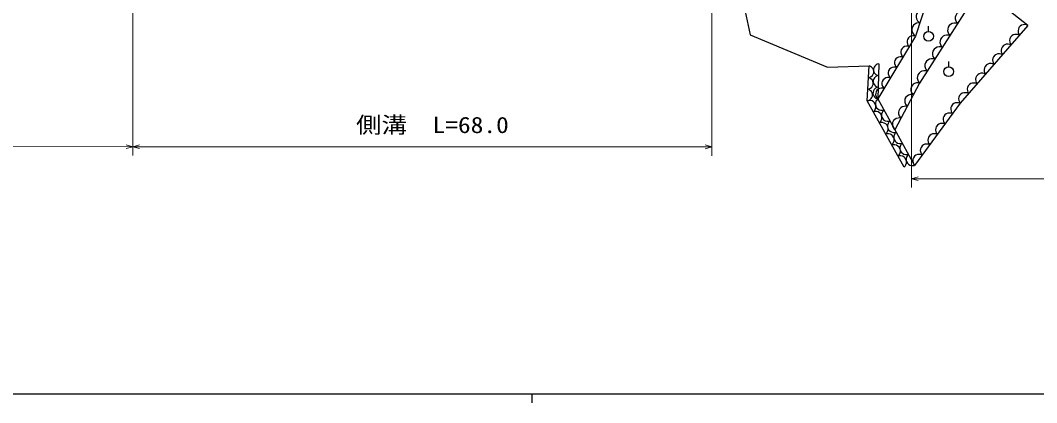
# Model space of a CAD drawing. Units: millimetres, scale not verified. Extents: x 40000 to 680000, y 20000 to 380000.
# Drawn here: x 110297 to 224916, y 204000 to 247134 of the extents above; entities that cross this region are included whole.
import ezdxf
from ezdxf.enums import TextEntityAlignment as Align

# ---------------------------------------------------------------- set-up
doc = ezdxf.new("R2010")
doc.units = ezdxf.units.MM
doc.header["$LTSCALE"] = 1000
for name, color, linetype, lineweight in [('M-BGD', 7, 'Continuous', 25), ('M-STR-HTXT', 7, 'Continuous', 13), ('M-TTL-BAND', 7, 'Continuous', 25)]:
    doc.layers.add(name, color=color, linetype=linetype, lineweight=lineweight)
doc.styles.add('ＭＳ ゴシック', font='')
doc.styles.get('ＭＳ ゴシック').set_extended_font_data('MS Gothic')

msp = doc.modelspace()

# ---------------------------------------------------------------- linework, layer by layer
at = {"layer": 'M-BGD'}
for p, q in [((191062, 252658), (192597, 245481)), ((213671, 252792), (211257, 245350)), ((218547, 250782), (211717, 240056)), ((223935, 246548), (218547, 250782)), ((212722, 245893), (212723, 246484)), ((223935, 246548), (216284, 237773)), ((192597, 245481), (201311, 241838)), ((211257, 245350), (206994, 238268)), ((201311, 241838), (206027, 241991)), ((205813, 238063), (206027, 241991)), ((207098, 242221), (206994, 238268)), ((215002, 241901), (215002, 242492)), ((211717, 240056), (208936, 234766)), ((209968, 230568), (205813, 238063)), ((206994, 238268), (211149, 230773)), ((216284, 237773), (211149, 230773))]:
    msp.add_line(p, q, dxfattribs=at)
for points in [[(212222, 248327), (212033, 248327), (211859, 248285), (211648, 248193), (211506, 248058), (211393, 247901), (211318, 247670), (211318, 247477), (211354, 247285), (211470, 247086), (211588, 246954), (211739, 246839)], [(216839, 248100), (216653, 248148), (216471, 248151), (216241, 248114), (216066, 248018), (215916, 247892), (215783, 247685), (215733, 247495), (215720, 247296), (215784, 247072), (215866, 246911), (215986, 246760)], [(211739, 246839), (211550, 246838), (211376, 246796), (211165, 246704), (211023, 246569), (210910, 246413), (210835, 246182), (210835, 245989), (210871, 245796), (210987, 245598), (211105, 245465), (211257, 245350)], [(215986, 246760), (215799, 246807), (215617, 246810), (215387, 246773), (215212, 246677), (215062, 246552), (214929, 246344), (214879, 246154), (214866, 245956), (214930, 245731), (215012, 245571), (215132, 245419)], [(223935, 246548), (223773, 246617), (223609, 246644), (223395, 246643), (223224, 246579), (223070, 246486), (222922, 246316), (222851, 246151), (222812, 245973), (222839, 245761), (222891, 245605), (222979, 245451)], [(211257, 245350), (211094, 245388), (210936, 245386), (210737, 245349), (210588, 245262), (210461, 245150), (210350, 244967), (210311, 244802), (210304, 244629), (210365, 244436), (210439, 244299), (210546, 244170)], [(215132, 245419), (214946, 245467), (214764, 245470), (214533, 245433), (214359, 245337), (214208, 245211), (214076, 245003), (214026, 244814), (214012, 244615), (214076, 244390), (214158, 244230), (214278, 244078)], [(222979, 245451), (222817, 245520), (222652, 245547), (222439, 245546), (222268, 245482), (222114, 245389), (221966, 245219), (221895, 245055), (221855, 244877), (221883, 244664), (221935, 244508), (222022, 244354)], [(210546, 244170), (210384, 244207), (210226, 244206), (210027, 244169), (209878, 244082), (209750, 243970), (209640, 243787), (209601, 243621), (209594, 243449), (209654, 243256), (209728, 243119), (209836, 242990)], [(222022, 244354), (221860, 244423), (221696, 244451), (221482, 244449), (221311, 244386), (221158, 244293), (221009, 244123), (220938, 243958), (220899, 243780), (220926, 243568), (220978, 243411), (221066, 243257)], [(209836, 242990), (209673, 243027), (209516, 243025), (209316, 242989), (209167, 242901), (209040, 242789), (208930, 242606), (208890, 242441), (208883, 242269), (208944, 242075), (209018, 241938), (209125, 241809)], [(214278, 244078), (214092, 244126), (213910, 244129), (213679, 244092), (213505, 243996), (213354, 243870), (213222, 243663), (213172, 243473), (213158, 243274), (213223, 243050), (213304, 242889), (213424, 242737)], [(221066, 243257), (220904, 243326), (220740, 243354), (220526, 243352), (220355, 243289), (220201, 243196), (220053, 243026), (219982, 242861), (219942, 242683), (219970, 242471), (220022, 242314), (220110, 242161)], [(205956, 240682), (206109, 240722), (206241, 240794), (206392, 240914), (206478, 241054), (206535, 241205), (206546, 241408), (206506, 241564), (206435, 241712), (206298, 241848), (206174, 241930), (206027, 241991)], [(207098, 242221), (206945, 242175), (206814, 242099), (206666, 241975), (206583, 241832), (206530, 241678), (206524, 241474), (206570, 241318), (206645, 241171), (206787, 241039), (206913, 240960), (207063, 240903)], [(213424, 242737), (213238, 242785), (213056, 242788), (212825, 242751), (212651, 242655), (212500, 242530), (212368, 242322), (212318, 242132), (212305, 241934), (212369, 241709), (212450, 241549), (212570, 241397)], [(220110, 242161), (219948, 242229), (219783, 242257), (219569, 242255), (219398, 242192), (219245, 242099), (219097, 241929), (219025, 241764), (218986, 241586), (219013, 241374), (219065, 241218), (219153, 241064)], [(207063, 240903), (206910, 240858), (206780, 240782), (206632, 240657), (206549, 240515), (206495, 240361), (206490, 240157), (206535, 240001), (206610, 239854), (206752, 239721), (206878, 239642), (207029, 239586)], [(209125, 241809), (208963, 241847), (208805, 241845), (208606, 241808), (208457, 241721), (208329, 241609), (208219, 241426), (208180, 241261), (208173, 241088), (208233, 240895), (208307, 240758), (208415, 240629)], [(212570, 241397), (212384, 241445), (212202, 241448), (211972, 241411), (211797, 241314), (211647, 241189), (211514, 240981), (211464, 240792), (211451, 240593), (211515, 240368), (211597, 240208), (211717, 240056)], [(219153, 241064), (218991, 241133), (218827, 241160), (218613, 241158), (218442, 241095), (218289, 241002), (218140, 240832), (218069, 240667), (218030, 240489), (218057, 240277), (218109, 240121), (218197, 239967)], [(205884, 239372), (206038, 239413), (206169, 239485), (206320, 239605), (206407, 239745), (206464, 239896), (206475, 240099), (206435, 240255), (206364, 240403), (206227, 240539), (206103, 240621), (205956, 240682)], [(207029, 239586), (206876, 239540), (206745, 239465), (206597, 239340), (206514, 239197), (206461, 239044), (206455, 238839), (206501, 238683), (206576, 238536), (206717, 238404), (206844, 238325), (206994, 238268)], [(208415, 240629), (208252, 240666), (208095, 240665), (207896, 240628), (207747, 240541), (207619, 240429), (207509, 240246), (207470, 240080), (207462, 239908), (207523, 239715), (207597, 239578), (207704, 239449)], [(211717, 240056), (211538, 240086), (211368, 240075), (211155, 240022), (210999, 239919), (210867, 239789), (210760, 239584), (210728, 239403), (210730, 239216), (210808, 239010), (210897, 238866), (211021, 238734)], [(218197, 239967), (218035, 240036), (217871, 240063), (217657, 240061), (217486, 239998), (217332, 239905), (217184, 239735), (217113, 239570), (217073, 239392), (217101, 239180), (217153, 239024), (217241, 238870)], [(205813, 238063), (205966, 238104), (206098, 238176), (206249, 238296), (206336, 238435), (206393, 238587), (206404, 238789), (206363, 238946), (206293, 239094), (206156, 239230), (206032, 239312), (205884, 239372)], [(207704, 239449), (207542, 239486), (207384, 239484), (207185, 239448), (207036, 239360), (206908, 239248), (206798, 239065), (206759, 238900), (206752, 238728), (206812, 238534), (206887, 238397), (206994, 238268)], [(211021, 238734), (210843, 238764), (210673, 238752), (210459, 238700), (210303, 238596), (210172, 238467), (210064, 238262), (210032, 238080), (210035, 237893), (210113, 237688), (210202, 237544), (210326, 237411)], [(217241, 238870), (217079, 238939), (216914, 238966), (216700, 238965), (216529, 238901), (216376, 238808), (216228, 238638), (216156, 238474), (216117, 238296), (216144, 238083), (216196, 237927), (216284, 237773)], [(206506, 236814), (206623, 236941), (206704, 237083), (206774, 237281), (206772, 237460), (206738, 237633), (206630, 237826), (206502, 237947), (206351, 238043), (206146, 238089), (205985, 238093), (205813, 238063)], [(206994, 238268), (206876, 238142), (206796, 237999), (206726, 237801), (206727, 237622), (206762, 237450), (206869, 237256), (206997, 237135), (207148, 237039), (207353, 236994), (207515, 236989), (207686, 237019)], [(210326, 237411), (210148, 237441), (209977, 237430), (209764, 237377), (209608, 237274), (209477, 237144), (209369, 236939), (209337, 236758), (209340, 236571), (209418, 236365), (209507, 236221), (209631, 236088)], [(216284, 237773), (216118, 237828), (215953, 237841), (215741, 237822), (215577, 237745), (215433, 237640), (215300, 237459), (215243, 237290), (215219, 237110), (215264, 236902), (215328, 236752), (215428, 236606)], [(207198, 235565), (207316, 235691), (207396, 235834), (207466, 236032), (207465, 236211), (207430, 236384), (207323, 236577), (207195, 236698), (207044, 236794), (206839, 236839), (206677, 236844), (206506, 236814)], [(207686, 237019), (207569, 236893), (207488, 236750), (207419, 236552), (207420, 236373), (207454, 236200), (207562, 236007), (207690, 235886), (207841, 235790), (208046, 235744), (208208, 235740), (208379, 235770)], [(209631, 236088), (209453, 236119), (209282, 236107), (209069, 236055), (208913, 235951), (208782, 235822), (208674, 235617), (208642, 235435), (208645, 235248), (208722, 235043), (208811, 234899), (208936, 234766)], [(215428, 236606), (215262, 236661), (215097, 236675), (214885, 236655), (214721, 236578), (214577, 236473), (214444, 236292), (214387, 236123), (214363, 235943), (214408, 235735), (214473, 235585), (214572, 235440)], [(207891, 234316), (208009, 234442), (208089, 234585), (208159, 234783), (208157, 234962), (208123, 235134), (208016, 235328), (207887, 235449), (207736, 235545), (207531, 235590), (207370, 235595), (207198, 235565)], [(208379, 235770), (208261, 235643), (208181, 235501), (208111, 235303), (208112, 235124), (208147, 234951), (208254, 234758), (208382, 234637), (208534, 234541), (208738, 234495), (208900, 234491), (209071, 234521)], [(214572, 235440), (214406, 235494), (214241, 235508), (214029, 235488), (213865, 235411), (213721, 235306), (213588, 235125), (213531, 234956), (213507, 234777), (213552, 234569), (213617, 234418), (213717, 234273)], [(208583, 233066), (208701, 233193), (208781, 233335), (208851, 233533), (208850, 233712), (208815, 233885), (208708, 234079), (208580, 234199), (208429, 234295), (208224, 234341), (208062, 234345), (207891, 234316)], [(209071, 234521), (208954, 234394), (208874, 234252), (208804, 234054), (208805, 233875), (208839, 233702), (208947, 233508), (209075, 233387), (209226, 233292), (209431, 233246), (209593, 233242), (209764, 233271)], [(213717, 234273), (213550, 234328), (213385, 234341), (213173, 234322), (213009, 234245), (212865, 234140), (212732, 233959), (212676, 233790), (212651, 233610), (212696, 233402), (212761, 233251), (212861, 233106)], [(209276, 231817), (209394, 231944), (209474, 232086), (209544, 232284), (209543, 232463), (209508, 232636), (209401, 232829), (209272, 232950), (209121, 233046), (208916, 233092), (208755, 233096), (208583, 233066)], [(209764, 233271), (209646, 233145), (209566, 233002), (209496, 232804), (209497, 232625), (209532, 232453), (209639, 232259), (209767, 232138), (209919, 232042), (210124, 231997), (210285, 231992), (210456, 232022)], [(212861, 233106), (212694, 233161), (212529, 233174), (212318, 233155), (212153, 233078), (212009, 232973), (211876, 232792), (211820, 232623), (211796, 232443), (211840, 232235), (211905, 232085), (212005, 231940)], [(209968, 230568), (210086, 230694), (210166, 230837), (210236, 231035), (210235, 231214), (210201, 231387), (210093, 231580), (209965, 231701), (209814, 231797), (209609, 231842), (209447, 231847), (209276, 231817)], [(210456, 232022), (210339, 231896), (210259, 231753), (210189, 231555), (210190, 231376), (210224, 231203), (210332, 231010), (210460, 230889), (210611, 230793), (210816, 230748), (210978, 230743), (211149, 230773)], [(212005, 231940), (211839, 231994), (211674, 232008), (211462, 231988), (211298, 231911), (211153, 231806), (211021, 231625), (210964, 231456), (210940, 231276), (210985, 231069), (211049, 230918), (211149, 230773)]]:
    msp.add_lwpolyline(points, dxfattribs=at)
for centre in [(212722, 245337), (215002, 241345)]:
    msp.add_circle(centre, 548, dxfattribs=at)
at = {"layer": 'M-STR-HTXT'}
for p, q in [((122973, 231877), (122987, 274696)), ((210794, 253986), (210785, 228262)), ((188292, 231856), (188298, 252064)), ((68693, 232895), (122973, 232877)), ((122973, 232877), (188292, 232856)), ((210785, 229262), (292346, 229236))]:
    msp.add_line(p, q, dxfattribs=at)
for points in [[(122224, 233093), (122973, 232877), (122223, 232664)], [(123723, 232662), (122973, 232877), (123724, 233091)], [(187542, 233072), (188292, 232856), (187542, 232642)], [(211535, 229047), (210785, 229262), (211535, 229476)]]:
    msp.add_lwpolyline(points, dxfattribs=at)
at = {"layer": 'M-TTL-BAND'}
for p, q in [((40000, 205000), (579000, 205000)), ((168000, 205000), (168000, 204000))]:
    msp.add_line(p, q, dxfattribs=at)

# ---------------------------------------------------------------- texts
at = {"layer": 'M-STR-HTXT', "style": 'ＭＳ ゴシック', "width": 1.15}
msp.add_text('側溝\u3000L=68.0', height=1833, rotation=359.981, dxfattribs=at).set_placement((148156, 233869), align=Align.BOTTOM_LEFT)

doc.saveas('drawing.dxf')
